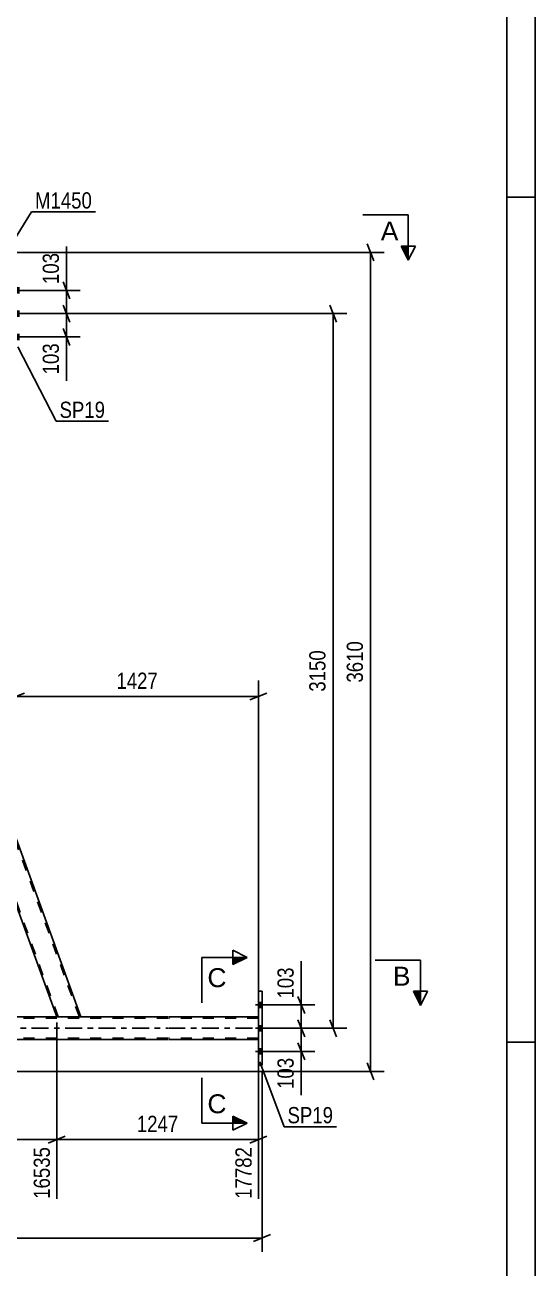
# Model space of a CAD drawing. Header units: millimetres. Extents: x 0 to 841, y 0 to 594.
# Drawn here: x 750.9 to 841, y 258.2 to 477.4 of the extents above; entities that cross this region are included whole.
import ezdxf

# ---------------------------------------------------------------- set-up
doc = ezdxf.new("R2010")
doc.units = ezdxf.units.MM
doc.linetypes.add('DXK_LINE_DOT2', pattern=[3.9198, 1.9599, -1.9599])
doc.linetypes.add('DXK_LINE_DOT3', pattern=[5.9187, 2.979, -0.9799, 0.9799, -0.9799])
doc.styles.add('Arial', font='ARIAL.TTF', dxfattribs={"height": 0.2})
doc.styles.add('Arial Narrow', font='ARIALN.TTF', dxfattribs={"height": 0.2})

# ---------------------------------------------------------------- blocks, each defined once
blk = doc.blocks.new('Unknown-122569494-1133')
at = {"color": 5, "linetype": 'Continuous'}
for p, q in [((841, 0), (841, 594)), ((836, 5), (836, 589)), ((841, 447), (836, 447)), ((841, 298), (836, 298))]:
    blk.add_line(p, q, dxfattribs=at)
blk = doc.blocks.new('Bolt-122569494-5063 - 5043')
at = {"linetype": 'Continuous'}
for points in [[(792.79, 304.15), (792.79, 305.03), (792.15, 305.03), (792.15, 304.15)], [(792.79, 304.15), (792.79, 305.03), (792.15, 305.03), (792.15, 304.15)], [(792.79, 304.15), (792.79, 305.03), (792.15, 305.03), (792.15, 304.15)], [(792.79, 300.05), (792.79, 300.93), (792.15, 300.93), (792.15, 300.05)], [(792.79, 300.05), (792.79, 300.93), (792.15, 300.93), (792.15, 300.05)], [(792.79, 295.95), (792.79, 296.83), (792.15, 296.83), (792.15, 295.95)], [(792.79, 295.95), (792.79, 296.83), (792.15, 296.83), (792.15, 295.95)], [(792.79, 295.95), (792.79, 296.83), (792.15, 296.83), (792.15, 295.95)]]:
    blk.add_hatch(color=1, dxfattribs=at).paths.add_polyline_path(points)
at = {"color": 1, "linetype": 'Continuous'}
for p, q in [((792.15, 305.03), (792.79, 305.03)), ((792.15, 305.03), (792.79, 305.03)), ((792.15, 305.03), (792.79, 305.03)), ((791.63, 304.59), (794.95, 304.59)), ((791.63, 304.59), (794.95, 304.59)), ((791.63, 304.59), (794.95, 304.59)), ((792.15, 304.15), (792.79, 304.15)), ((792.15, 304.15), (792.79, 304.15)), ((792.15, 304.15), (792.79, 304.15)), ((791.63, 300.49), (794.95, 300.49)), ((791.63, 300.49), (794.95, 300.49)), ((792.15, 300.93), (792.79, 300.93)), ((792.15, 300.93), (792.79, 300.93)), ((792.15, 300.05), (792.79, 300.05)), ((792.15, 300.05), (792.79, 300.05)), ((791.63, 296.39), (794.95, 296.39)), ((791.63, 296.39), (794.95, 296.39)), ((791.63, 296.39), (794.95, 296.39)), ((792.15, 296.83), (792.79, 296.83)), ((792.15, 296.83), (792.79, 296.83)), ((792.15, 296.83), (792.79, 296.83)), ((792.15, 295.95), (792.79, 295.95)), ((792.15, 295.95), (792.79, 295.95)), ((792.15, 295.95), (792.79, 295.95))]:
    blk.add_line(p, q, dxfattribs=at)
blk = doc.blocks.new('Bolt-122569494-5064 - 5043')
at = {"linetype": 'Continuous'}
for points in [[(749.99, 430.15), (749.99, 431.03), (749.35, 431.03), (749.35, 430.15)], [(749.99, 430.15), (749.99, 431.03), (749.35, 431.03), (749.35, 430.15)], [(749.99, 430.15), (749.99, 431.03), (749.35, 431.03), (749.35, 430.15)], [(749.99, 426.05), (749.99, 426.93), (749.35, 426.93), (749.35, 426.05)], [(749.99, 426.05), (749.99, 426.93), (749.35, 426.93), (749.35, 426.05)], [(749.99, 421.95), (749.99, 422.83), (749.35, 422.83), (749.35, 421.95)], [(749.99, 421.95), (749.99, 422.83), (749.35, 422.83), (749.35, 421.95)], [(749.99, 421.95), (749.99, 422.83), (749.35, 422.83), (749.35, 421.95)]]:
    blk.add_hatch(color=1, dxfattribs=at).paths.add_polyline_path(points)
at = {"color": 1, "linetype": 'Continuous'}
for p, q in [((748.83, 430.59), (752.15, 430.59)), ((748.83, 430.59), (752.15, 430.59)), ((748.83, 430.59), (752.15, 430.59)), ((749.35, 431.03), (749.99, 431.03)), ((749.35, 431.03), (749.99, 431.03)), ((749.35, 431.03), (749.99, 431.03)), ((749.35, 430.15), (749.99, 430.15)), ((749.35, 430.15), (749.99, 430.15)), ((749.35, 430.15), (749.99, 430.15)), ((748.83, 426.49), (752.15, 426.49)), ((748.83, 426.49), (752.15, 426.49)), ((749.35, 426.93), (749.99, 426.93)), ((749.35, 426.93), (749.99, 426.93)), ((749.35, 426.05), (749.99, 426.05)), ((749.35, 426.05), (749.99, 426.05)), ((748.83, 422.39), (752.15, 422.39)), ((748.83, 422.39), (752.15, 422.39)), ((748.83, 422.39), (752.15, 422.39)), ((749.35, 422.83), (749.99, 422.83)), ((749.35, 422.83), (749.99, 422.83)), ((749.35, 422.83), (749.99, 422.83)), ((749.35, 421.95), (749.99, 421.95)), ((749.35, 421.95), (749.99, 421.95)), ((749.35, 421.95), (749.99, 421.95))]:
    blk.add_line(p, q, dxfattribs=at)
blk = doc.blocks.new('Part-122569494-5285 - 5043')
at = {"color": 7, "linetype": 'DXK_LINE_DOT2'}
for p, q in [((712.14, 424.49), (716.4, 424.49)), ((713.69, 420.24), (712.14, 424.49)), ((756.8, 302.49), (712.4, 424.49)), ((760.55, 302.49), (716.15, 424.49)), ((716.4, 424.49), (716.55, 424.09)), ((760.49, 302.49), (760.66, 302.49))]:
    blk.add_line(p, q, dxfattribs=at)
at = {"color": 2, "linetype": 'Continuous'}
for p, q in [((760.81, 302.49), (716.55, 424.09)), ((756.55, 302.49), (713.69, 420.24)), ((760.49, 302.49), (756.55, 302.49)), ((760.77, 302.49), (760.49, 302.49)), ((760.81, 302.49), (760.77, 302.49))]:
    blk.add_line(p, q, dxfattribs=at)
blk = doc.blocks.new('Part-122569494-5445 - 5043')
at = {"color": 2, "linetype": 'Continuous'}
for p, q in [((792.79, 306.99), (792.15, 306.99)), ((792.15, 293.99), (792.15, 306.99)), ((792.79, 293.99), (792.79, 306.99)), ((792.15, 293.99), (792.79, 293.99))]:
    blk.add_line(p, q, dxfattribs=at)
blk = doc.blocks.new('Part-122569494-5464 - 5043')
at = {"color": 7, "linetype": 'DXK_LINE_DOT2'}
for p, q in [((776.17, 302.25), (95.14, 302.25)), ((760.81, 302.49), (756.55, 302.49)), ((792.15, 302.25), (776.27, 302.25)), ((792.15, 302.49), (792.15, 298.49)), ((776.17, 298.73), (95.14, 298.73)), ((792.15, 298.73), (776.27, 298.73))]:
    blk.add_line(p, q, dxfattribs=at)
at = {"color": 7, "linetype": 'DXK_LINE_DOT3'}
for p, q in [((95.14, 300.49), (776.17, 300.49)), ((776.27, 300.49), (792.15, 300.49))]:
    blk.add_line(p, q, dxfattribs=at)
at = {"color": 2, "linetype": 'Continuous'}
for p, q in [((756.55, 302.49), (681.87, 302.49)), ((776.17, 302.49), (760.81, 302.49)), ((792.15, 302.49), (776.27, 302.49)), ((776.17, 298.49), (681.87, 298.49)), ((792.15, 298.49), (776.27, 298.49))]:
    blk.add_line(p, q, dxfattribs=at)
blk = doc.blocks.new('StraightDimension-122569494-6744 - 5043')
at = {"color": 7, "linetype": 'Continuous'}
for p, q in [((792.79, 292.99), (792.79, 261.08)), ((48.64, 263.48), (792.79, 263.48)), ((791.29, 262.88), (794.29, 264.08))]:
    blk.add_line(p, q, dxfattribs=at)
blk = doc.blocks.new('StraightDimension-122569494-6483 - 5043')
at = {"color": 7, "linetype": 'Continuous'}
for p, q in [((799.12, 306.09), (800.32, 303.09)), ((793.79, 304.59), (802.12, 304.59)), ((799.72, 300.49), (799.72, 304.59)), ((793.79, 300.49), (802.12, 300.49)), ((800.32, 298.99), (799.12, 301.99))]:
    blk.add_line(p, q, dxfattribs=at)
at = {"color": 0}
blk.add_wipeout([(798.97, 311.8), (794.77, 311.8), (794.77, 305.11), (798.97, 305.11)], dxfattribs=at)
at = {"color": 7, "linetype": 'Continuous'}
blk.add_line((799.72, 304.59), (799.72, 312.32), dxfattribs=at)
blk.add_line((799.72, 304.59), (799.72, 312.32), dxfattribs=at)
at = {"color": 3, "style": 'Arial Narrow'}
blk.add_text('103', height=2.863, rotation=90.0002, dxfattribs=at).set_placement((798.37, 305.71))
blk = doc.blocks.new('StraightDimension-122569494-6474 - 5043')
at = {"color": 7, "linetype": 'Continuous'}
for p, q in [((757.69, 427.99), (758.89, 424.99)), ((750.99, 426.49), (760.69, 426.49)), ((758.29, 422.39), (758.29, 426.49)), ((758.89, 420.89), (757.69, 423.89)), ((750.99, 422.39), (760.69, 422.39))]:
    blk.add_line(p, q, dxfattribs=at)
at = {"color": 0}
blk.add_wipeout([(757.54, 421.86), (753.34, 421.86), (753.34, 415.18), (757.54, 415.18)], dxfattribs=at)
at = {"color": 7, "linetype": 'Continuous'}
blk.add_line((758.29, 422.39), (758.29, 414.65), dxfattribs=at)
blk.add_line((758.29, 422.39), (758.29, 414.65), dxfattribs=at)
at = {"color": 3, "style": 'Arial Narrow'}
blk.add_text('103', height=2.863, rotation=90.0002, dxfattribs=at).set_placement((756.94, 415.78))
blk = doc.blocks.new('StraightDimension-122569494-6466 - 5043')
at = {"color": 7, "linetype": 'Continuous'}
for p, q in [((757.69, 432.09), (758.89, 429.09)), ((750.99, 430.59), (760.69, 430.59)), ((758.29, 426.49), (758.29, 430.59)), ((758.89, 424.99), (757.69, 427.99)), ((750.99, 426.49), (760.69, 426.49))]:
    blk.add_line(p, q, dxfattribs=at)
at = {"color": 0}
blk.add_wipeout([(757.54, 437.8), (753.34, 437.8), (753.34, 431.11), (757.54, 431.11)], dxfattribs=at)
at = {"color": 7, "linetype": 'Continuous'}
blk.add_line((758.29, 430.59), (758.29, 438.32), dxfattribs=at)
blk.add_line((758.29, 430.59), (758.29, 438.32), dxfattribs=at)
at = {"color": 3, "style": 'Arial Narrow'}
blk.add_text('103', height=2.863, rotation=90.0002, dxfattribs=at).set_placement((756.94, 431.71))
blk = doc.blocks.new('StraightDimension-122569494-6491 - 5043')
at = {"color": 7, "linetype": 'Continuous'}
for p, q in [((793.79, 300.49), (802.12, 300.49)), ((799.12, 301.99), (800.32, 298.99)), ((799.72, 296.39), (799.72, 300.49)), ((793.79, 296.39), (802.12, 296.39)), ((800.32, 294.89), (799.12, 297.89))]:
    blk.add_line(p, q, dxfattribs=at)
at = {"color": 0}
blk.add_wipeout([(798.97, 295.86), (794.77, 295.86), (794.77, 289.18), (798.97, 289.18)], dxfattribs=at)
at = {"color": 7, "linetype": 'Continuous'}
blk.add_line((799.72, 296.39), (799.72, 288.65), dxfattribs=at)
blk.add_line((799.72, 296.39), (799.72, 288.65), dxfattribs=at)
at = {"color": 3, "style": 'Arial Narrow'}
blk.add_text('103', height=2.863, rotation=90.0002, dxfattribs=at).set_placement((798.37, 289.78))
blk = doc.blocks.new('StraightDimension-122569494-6733 - 5043')
at = {"color": 7, "linetype": 'Continuous'}
for p, q in [((749.35, 423.49), (749.35, 356.57)), ((792.15, 303.49), (792.15, 361.82)), ((750.85, 359.57), (747.85, 358.37)), ((790.65, 358.37), (793.65, 359.57)), ((749.35, 358.97), (792.15, 358.97))]:
    blk.add_line(p, q, dxfattribs=at)
at = {"color": 0}
blk.add_wipeout([(775.01, 359.72), (775.01, 363.92), (766.49, 363.92), (766.49, 359.72)], dxfattribs=at)
at = {"color": 3, "style": 'Arial Narrow'}
blk.add_text('1427', height=2.863, dxfattribs=at).set_placement((767.09, 360.32))
blk = doc.blocks.new('StraightDimension-122569494-6776 - 5043')
at = {"color": 7, "linetype": 'Continuous'}
for p, q in [((805.94, 424.99), (804.74, 427.99)), ((750.99, 426.49), (807.74, 426.49)), ((805.34, 300.49), (805.34, 426.49)), ((793.79, 300.49), (807.74, 300.49)), ((804.74, 301.99), (805.94, 298.99))]:
    blk.add_line(p, q, dxfattribs=at)
at = {"color": 0}
blk.add_wipeout([(804.59, 367.74), (800.39, 367.74), (800.39, 359.23), (804.59, 359.23)], dxfattribs=at)
at = {"color": 3, "style": 'Arial Narrow'}
blk.add_text('3150', height=2.863, rotation=90.0002, dxfattribs=at).set_placement((803.99, 359.83))
blk = doc.blocks.new('StraightDimension-122569494-22760 - 5043')
at = {"color": 7, "linetype": 'Continuous'}
for p, q in [((756.55, 301.49), (756.55, 270.4)), ((792.15, 297.49), (792.15, 270.4)), ((758.05, 281.44), (755.05, 280.24)), ((756.55, 280.84), (792.15, 280.84)), ((790.65, 280.24), (793.65, 281.44))]:
    blk.add_line(p, q, dxfattribs=at)
at = {"color": 0}
blk.add_wipeout([(778.6, 281.59), (778.6, 285.79), (770.09, 285.79), (770.09, 281.59)], dxfattribs=at)
at = {"color": 0, "linetype": 'Continuous'}
blk.add_wipeout([(791.55, 280.14), (787.35, 280.14), (787.35, 269.8), (791.55, 269.8)], dxfattribs=at)
at = {"color": 3, "style": 'Arial Narrow'}
blk.add_text('1247', height=2.863, dxfattribs=at).set_placement((770.69, 282.19))
at = {"color": 3, "linetype": 'Continuous', "style": 'Arial Narrow'}
blk.add_text('17782', height=2.863, rotation=90.0002, dxfattribs=at).set_placement((790.95, 270.4))
blk = doc.blocks.new('StraightDimension-122569494-20338 - 5043')
at = {"color": 7, "linetype": 'Continuous'}
for p, q in [((812.55, 435.79), (811.35, 438.79)), ((747.05, 437.29), (814.35, 437.29)), ((811.95, 292.88), (811.95, 437.29)), ((811.35, 294.38), (812.55, 291.38)), ((682.87, 292.88), (814.35, 292.88))]:
    blk.add_line(p, q, dxfattribs=at)
at = {"color": 0}
blk.add_wipeout([(811.2, 369.34), (807, 369.34), (807, 360.83), (811.2, 360.83)], dxfattribs=at)
at = {"color": 3, "style": 'Arial Narrow'}
blk.add_text('3610', height=2.863, rotation=90.0002, dxfattribs=at).set_placement((810.6, 361.43))
blk = doc.blocks.new('StraightDimension-122569494-22761 - 5043')
at = {"color": 7, "linetype": 'Continuous'}
for p, q in [((676.99, 301.49), (676.99, 270.4)), ((756.55, 301.49), (756.55, 270.4)), ((678.49, 281.44), (675.49, 280.24)), ((676.99, 280.84), (756.55, 280.84)), ((755.05, 280.24), (758.05, 281.44))]:
    blk.add_line(p, q, dxfattribs=at)
at = {"color": 0}
blk.add_wipeout([(721.02, 281.59), (721.02, 285.79), (712.51, 285.79), (712.51, 281.59)], dxfattribs=at)
at = {"color": 0, "linetype": 'Continuous'}
blk.add_wipeout([(755.95, 280.14), (751.75, 280.14), (751.75, 269.8), (755.95, 269.8)], dxfattribs=at)
at = {"color": 3, "style": 'Arial Narrow'}
blk.add_text('1989', height=2.863, dxfattribs=at).set_placement((713.11, 282.19))
at = {"color": 3, "linetype": 'Continuous', "style": 'Arial Narrow'}
blk.add_text('16535', height=2.863, rotation=90.0002, dxfattribs=at).set_placement((755.35, 270.4))
blk = doc.blocks.new('Mark-122569494-5403 - 5043')
at = {"color": 0}
blk.add_wipeout([(765.09, 408.1), (765.09, 411.1), (757.05, 411.1), (757.05, 408.1)], dxfattribs=at)
blk.add_wipeout([(765.09, 408.1), (765.09, 411.1), (757.05, 411.1), (757.05, 408.1)], dxfattribs=at)
at = {"color": 30, "linetype": 'Continuous'}
for p, q in [((749.68, 420.65), (756.45, 407.5)), ((756.45, 407.5), (765.69, 407.5))]:
    blk.add_line(p, q, dxfattribs=at)
at = {"color": 3, "style": 'Arial Narrow'}
blk.add_text('SP19', height=2.863, dxfattribs=at).set_placement((757.05, 408.1))
blk = doc.blocks.new('Mark-122569494-5441 - 5043')
at = {"color": 0}
blk.add_wipeout([(805.33, 283.72), (805.33, 286.72), (797.29, 286.72), (797.29, 283.72)], dxfattribs=at)
blk.add_wipeout([(805.33, 283.72), (805.33, 286.72), (797.29, 286.72), (797.29, 283.72)], dxfattribs=at)
at = {"color": 30, "linetype": 'Continuous'}
for p, q in [((792.41, 294.55), (796.69, 283.12)), ((796.69, 283.12), (805.93, 283.12))]:
    blk.add_line(p, q, dxfattribs=at)
at = {"color": 3, "style": 'Arial Narrow'}
blk.add_text('SP19', height=2.863, dxfattribs=at).set_placement((797.29, 283.72))
blk = doc.blocks.new('Mark-122569494-5529 - 5043')
at = {"color": 0}
blk.add_wipeout([(762.77, 445.02), (762.77, 448.02), (752.72, 448.02), (752.72, 445.02)], dxfattribs=at)
blk.add_wipeout([(762.77, 445.02), (762.77, 448.02), (752.72, 448.02), (752.72, 445.02)], dxfattribs=at)
at = {"color": 30, "linetype": 'Continuous'}
for p, q in [((744.95, 432.87), (752.12, 444.42)), ((752.12, 444.42), (763.37, 444.42))]:
    blk.add_line(p, q, dxfattribs=at)
at = {"color": 3, "style": 'Arial Narrow'}
blk.add_text('M1450', height=2.863, dxfattribs=at).set_placement((752.72, 445.02))
blk = doc.blocks.new('SectionMark-122569494-6812 - 5043')
at = {"color": 6, "linetype": 'Continuous'}
for p in [(820.75, 312.49), (822, 306.99)]:
    blk.add_line(p, (820.75, 304.49), dxfattribs=at)
at = {"color": 0, "linetype": 'Continuous'}
blk.add_wipeout([(819, 307.99), (819, 311.49), (815.89, 311.49), (815.89, 307.99)], dxfattribs=at)
at = {"linetype": 'Continuous'}
blk.add_hatch(color=6, dxfattribs=at).paths.add_polyline_path([(819.5, 306.99), (820.75, 306.99), (820.75, 304.49)])
at = {"color": 6, "linetype": 'Continuous'}
for p, q in [((820.75, 312.49), (812.75, 312.49)), ((819.5, 306.99), (822, 306.99)), ((820.75, 304.49), (819.5, 306.99))]:
    blk.add_line(p, q, dxfattribs=at)
at = {"color": 3, "linetype": 'Continuous', "style": 'Arial'}
blk.add_text('B', height=3.34, dxfattribs=at).set_placement((815.89, 307.99))
blk = doc.blocks.new('SectionMark-122569494-6814 - 5043')
at = {"linetype": 'Continuous'}
for points in [[(787.65, 311.73), (787.65, 312.98), (790.15, 312.98)], [(787.65, 283.74), (787.65, 284.99), (790.15, 283.74)]]:
    blk.add_hatch(color=6, dxfattribs=at).paths.add_polyline_path(points)
at = {"color": 6, "linetype": 'Continuous'}
for p, q in [((787.65, 311.73), (787.65, 314.23)), ((787.65, 314.23), (790.15, 312.98)), ((782.15, 312.98), (790.15, 312.98)), ((790.15, 312.98), (787.65, 311.73)), ((782.15, 283.74), (790.15, 283.74)), ((790.15, 283.74), (787.65, 284.99)), ((787.65, 284.99), (787.65, 282.49)), ((790.15, 283.74), (787.65, 282.49))]:
    blk.add_line(p, q, dxfattribs=at)
at = {"color": 0, "linetype": 'Continuous'}
for points in [[(786.52, 307.73), (786.52, 311.23), (783.15, 311.23), (783.15, 307.73)], [(786.52, 285.49), (786.52, 288.99), (783.15, 288.99), (783.15, 285.49)]]:
    blk.add_wipeout(points, dxfattribs=at)
at = {"color": 6, "linetype": 'Continuous'}
for p, q in [((782.15, 312.98), (782.15, 304.98)), ((782.15, 283.74), (782.15, 291.74))]:
    blk.add_line(p, q, dxfattribs=at)
at = {"color": 3, "linetype": 'Continuous', "style": 'Arial'}
for p in [(783.15, 307.73), (783.15, 285.49)]:
    blk.add_text('C', height=3.34, dxfattribs=at).set_placement(p)
blk = doc.blocks.new('SectionMark-122569494-6818 - 5043')
at = {"color": 6, "linetype": 'Continuous'}
for p in [(818.61, 443.89), (819.86, 438.39)]:
    blk.add_line(p, (818.61, 435.89), dxfattribs=at)
at = {"color": 0, "linetype": 'Continuous'}
blk.add_wipeout([(816.86, 439.39), (816.86, 442.89), (813.75, 442.89), (813.75, 439.39)], dxfattribs=at)
at = {"linetype": 'Continuous'}
blk.add_hatch(color=6, dxfattribs=at).paths.add_polyline_path([(817.36, 438.39), (818.61, 438.39), (818.61, 435.89)])
at = {"color": 6, "linetype": 'Continuous'}
for p, q in [((818.61, 443.89), (810.61, 443.89)), ((817.36, 438.39), (819.86, 438.39)), ((818.61, 435.89), (817.36, 438.39))]:
    blk.add_line(p, q, dxfattribs=at)
at = {"color": 3, "linetype": 'Continuous', "style": 'Arial'}
blk.add_text('A', height=3.34, dxfattribs=at).set_placement((813.75, 439.39))

msp = doc.modelspace()

# ---------------------------------------------------------------- block references
for name in ['Unknown-122569494-1133', 'Bolt-122569494-5064 - 5043', 'Part-122569494-5285 - 5043', 'Part-122569494-5445 - 5043', 'Bolt-122569494-5063 - 5043', 'Part-122569494-5464 - 5043']:
    msp.add_blockref(name, (0, 0))

# ---------------------------------------------------------------- next in the draw order: block references
msp.add_blockref('StraightDimension-122569494-6744 - 5043', (0, 0))

# ---------------------------------------------------------------- next in the draw order: block references
for name in ['StraightDimension-122569494-6474 - 5043', 'StraightDimension-122569494-6483 - 5043']:
    msp.add_blockref(name, (0, 0))

# ---------------------------------------------------------------- next in the draw order: block references
for name in ['StraightDimension-122569494-6466 - 5043', 'StraightDimension-122569494-6733 - 5043', 'StraightDimension-122569494-6491 - 5043']:
    msp.add_blockref(name, (0, 0))

# ---------------------------------------------------------------- next in the draw order: block references
msp.add_blockref('StraightDimension-122569494-6776 - 5043', (0, 0))

# ---------------------------------------------------------------- next in the draw order: block references
msp.add_blockref('StraightDimension-122569494-22760 - 5043', (0, 0))

# ---------------------------------------------------------------- next in the draw order: block references
msp.add_blockref('StraightDimension-122569494-20338 - 5043', (0, 0))

# ---------------------------------------------------------------- next in the draw order: block references
for name in ['Mark-122569494-5529 - 5043', 'Mark-122569494-5403 - 5043', 'SectionMark-122569494-6812 - 5043', 'StraightDimension-122569494-22761 - 5043', 'Mark-122569494-5441 - 5043']:
    msp.add_blockref(name, (0, 0))

# ---------------------------------------------------------------- next in the draw order: block references
for name in ['SectionMark-122569494-6818 - 5043', 'SectionMark-122569494-6814 - 5043']:
    msp.add_blockref(name, (0, 0))

doc.saveas('drawing.dxf')
